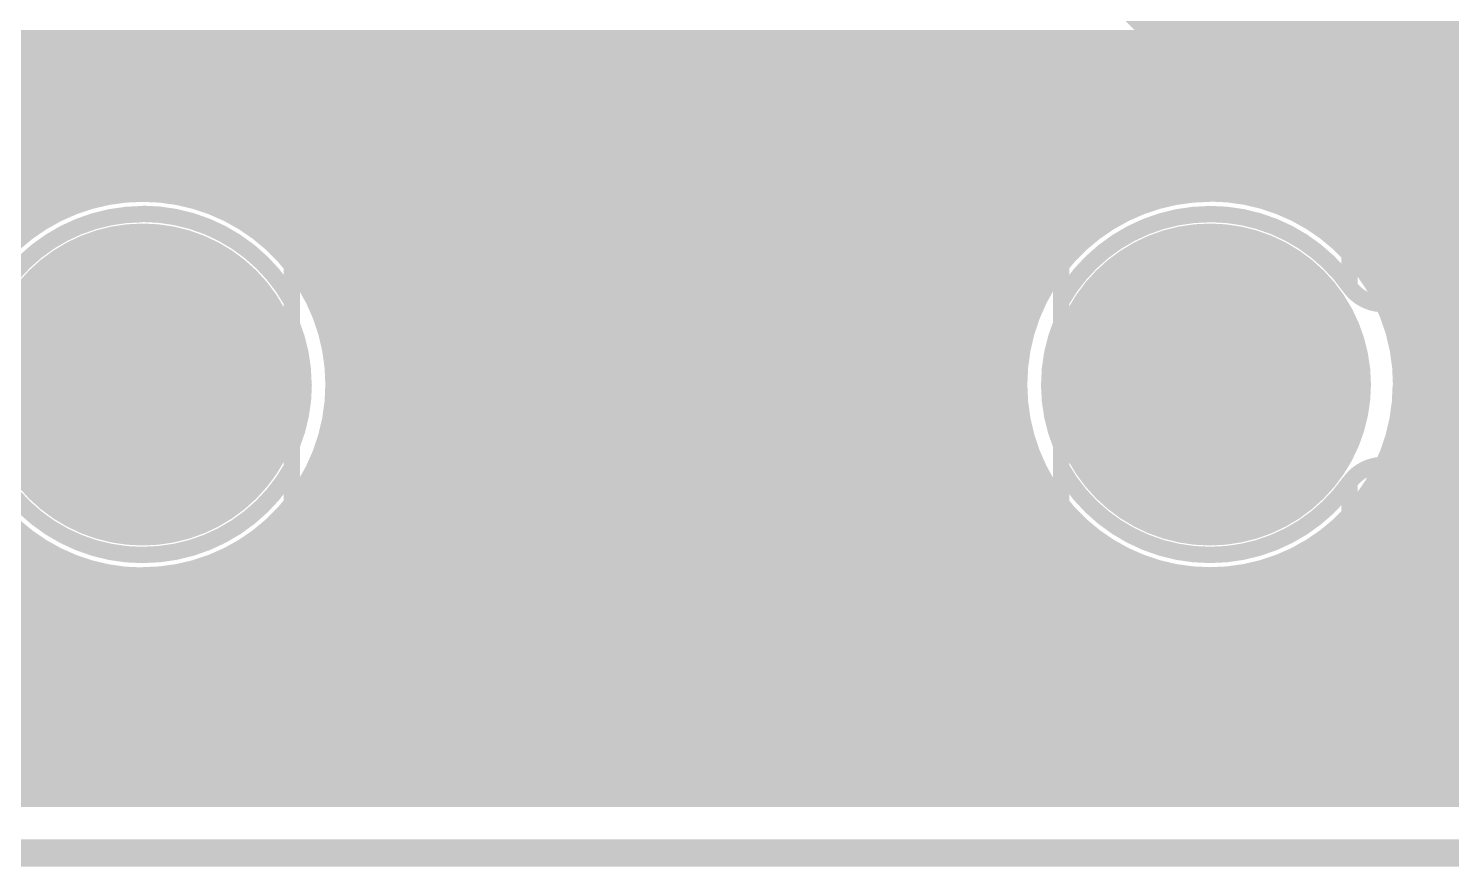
# Model space of a CAD drawing. Extents: x -5 to 208, y -5 to 206.
# Drawn here: x 51.02 to 64.27, y -5.13 to 2.68 of the extents above; entities that cross this region are included whole.
import ezdxf

# ---------------------------------------------------------------- set-up
doc = ezdxf.new("R2010")
doc.units = 0
doc.header["$MEASUREMENT"] = 0
doc.layers.get('0').update_dxf_attribs({"linetype": 'CONTINUOUS'})
for name, color, linetype in [('22-301-0_BOT', 7, 'CONTINUOUS'), ('22-301-0_DRD', 7, 'CONTINUOUS'), ('22-301-0_IN1', 1, 'CONTINUOUS'), ('22-301-0_IN2', 4, 'CONTINUOUS'), ('22-301-0_SMB', 3, 'CONTINUOUS'), ('22-301-0_SST', 10, 'CONTINUOUS'), ('22-301-0_TOP', 14, 'CONTINUOUS'), ('THRUHOLE_NPT', 12, 'CONTINUOUS'), ('THRUHOLE_TAP', 11, 'CONTINUOUS')]:
    doc.layers.add(name, color=color, linetype=linetype)

# ---------------------------------------------------------------- blocks, each defined once
blk = doc.blocks.new('ROUND_26')
at = {"const_width": 1.49987}
blk.add_lwpolyline([(-0.749934, 0, 1), (0.749934, 0, 1)], format="xyb", close=True, dxfattribs=at)
blk = doc.blocks.new('ROUND_11')
at = {"const_width": 0.65024}
blk.add_lwpolyline([(-0.32512, 0, 1), (0.32512, 0, 1)], format="xyb", close=True, dxfattribs=at)
blk = doc.blocks.new('ROUND_79')
at = {"const_width": 0.40005}
blk.add_lwpolyline([(-0.200024, 0, 1), (0.200024, 0, 1)], format="xyb", close=True, dxfattribs=at)

msp = doc.modelspace()

# ---------------------------------------------------------------- linework, layer by layer
at = {"layer": '22-301-0_BOT', "const_width": 0.254}
for points in [[(63.881, 2.54), (29.13888, 2.54)], [(50.927, 2.54), (50.927, 0.78486)], [(51.1556, 2.54), (51.1556, 0.94488)], [(51.3842, 2.54), (51.3842, 1.05664)], [(51.6128, 2.54), (51.6128, 1.13284)], [(51.8414, 2.54), (51.8414, 1.17856)], [(52.07, 2.54), (52.07, 1.1938)], [(52.2986, 2.54), (52.2986, 1.1811)], [(52.5272, 2.54), (52.5272, 1.13792)], [(52.7558, 2.54), (52.7558, 1.06426)], [(52.9844, 2.54), (52.9844, 0.95504)], [(53.213, 2.54), (53.213, 0.8001)], [(53.4416, 2.54), (53.4416, 0.58674)], [(53.6702, 2.54), (53.6702, 0.26924)], [(53.8988, 2.54), (53.8988, -0.44196)], [(54.1274, 2.54), (54.1274, -4.445)], [(54.356, 2.54), (54.356, -4.445)], [(54.5846, 2.54), (54.5846, -4.445)], [(54.8132, 2.54), (54.8132, -4.445)], [(55.0418, 2.54), (55.0418, -4.445)], [(55.2704, 2.54), (55.2704, -4.445)], [(55.499, 2.54), (55.499, -4.445)], [(55.7276, 2.54), (55.7276, -4.445)], [(55.9562, 2.54), (55.9562, -4.445)], [(56.1848, 2.54), (56.1848, -4.445)], [(56.4134, 2.54), (56.4134, -4.445)], [(56.642, 2.54), (56.642, -4.445)], [(56.8706, 2.54), (56.8706, -4.445)], [(57.0992, 2.54), (57.0992, -4.445)], [(57.3278, 2.54), (57.3278, -4.445)], [(57.5564, 2.54), (57.5564, -4.445)], [(57.785, 2.54), (57.785, -4.445)], [(58.0136, 2.54), (58.0136, -4.445)], [(58.2422, 2.54), (58.2422, -4.445)], [(58.4708, 2.54), (58.4708, -4.445)], [(58.6994, 2.54), (58.6994, -4.445)], [(58.928, 2.54), (58.928, -4.445)], [(59.1566, 2.54), (59.1566, -4.445)], [(59.3852, 2.54), (59.3852, -4.445)], [(59.6138, 2.54), (59.6138, -4.445)], [(59.8424, 2.54), (59.8424, -4.445)], [(60.071, 2.54), (60.071, -4.445)], [(60.2996, 2.54), (60.2996, -0.0254)], [(60.5282, 2.54), (60.5282, 0.41656)], [(60.7568, 2.54), (60.7568, 0.68326)], [(60.9854, 2.54), (60.9854, 0.87122)], [(61.214, 2.54), (61.214, 1.00584)], [(61.4426, 2.54), (61.4426, 1.09982)], [(61.6712, 2.54), (61.6712, 1.16078)], [(61.8998, 2.54), (61.8998, 1.18872)], [(62.1284, 2.54), (62.1284, 1.19126)], [(62.357, 2.54), (62.357, 1.16332)], [(62.5856, 2.54), (62.5856, 1.10744)], [(62.8142, 2.54), (62.8142, 1.016)], [(63.0428, 2.54), (63.0428, 0.88392)], [(63.2714, 2.54), (63.2714, 0.70358)], [(63.5, 2.54), (63.5, 0.44704)], [(63.7286, 2.54), (63.7286, 0.03302)], [(63.881, 2.54), (63.881, -2.921)], [(63.881, 2.413), (29.20492, 2.413)], [(63.881, 2.1844), (29.25318, 2.1844)], [(63.881, 1.9558), (29.2227, 1.9558)], [(86.868, 1.778), (86.868, -4.445), (5.207, -4.445)], [(63.881, 1.7272), (29.10078, 1.7272)], [(63.881, 1.4986), (28.73502, 1.4986)], [(63.881, 1.27), (5.207, 1.27)], [(51.3461, 1.0414), (35.01136, 1.0414)], [(61.29274, 1.0414), (52.81168, 1.0414)], [(63.881, 1.0414), (62.75832, 1.0414)], [(50.96002, 0.8128), (35.39744, 0.8128)], [(60.90666, 0.8128), (53.19776, 0.8128)], [(63.881, 0.8128), (63.1444, 0.8128)], [(60.66028, 0.5842), (53.44414, 0.5842)], [(63.881, 0.5842), (63.38824, 0.5842)], [(60.48756, 0.3556), (53.61686, 0.3556)], [(63.881, 0.3556), (63.5635, 0.3556)], [(60.36056, 0.127), (53.74132, 0.127)], [(63.881, 0.127), (63.68796, 0.127)], [(60.2742, -0.1016), (53.83022, -0.1016)], [(63.881, -0.1016), (63.77432, -0.1016)], [(60.22086, -0.3302), (53.88356, -0.3302)], [(63.881, -0.3302), (63.82766, -0.3302)], [(60.19546, -0.5588), (53.90642, -0.5588)], [(63.881, -0.5588), (63.85306, -0.5588)], [(60.20054, -0.7874), (53.90134, -0.7874)], [(63.881, -0.7874), (63.84798, -0.7874)], [(53.8988, -0.82804), (53.8988, -4.445)], [(60.2361, -1.016), (53.86832, -1.016)], [(63.881, -1.016), (63.81496, -1.016)], [(60.2996, -1.2446), (53.80482, -1.2446)], [(60.2996, -1.24206), (60.2996, -4.445)], [(63.7286, -1.30302), (63.7286, -4.445)], [(63.881, -1.2446), (63.74892, -1.2446)], [(53.6702, -1.53924), (53.6702, -4.445)], [(60.39866, -1.4732), (53.70576, -1.4732)], [(63.881, -1.4732), (63.64986, -1.4732)], [(60.53836, -1.7018), (53.56606, -1.7018)], [(60.5282, -1.68656), (60.5282, -4.445)], [(63.5, -1.71704), (63.5, -4.445)], [(63.881, -1.7018), (63.51016, -1.7018)], [(60.7314, -1.9304), (53.37048, -1.9304)], [(53.4416, -1.85674), (53.4416, -4.445)], [(60.7568, -1.95326), (60.7568, -4.445)], [(63.2714, -1.97358), (63.2714, -4.445)], [(63.881, -1.9304), (63.31712, -1.9304)], [(50.927, -2.05486), (50.927, -4.445)], [(53.213, -2.0701), (53.213, -4.445)], [(51.0667, -2.159), (35.29076, -2.159)], [(51.1556, -2.21488), (51.1556, -4.445)], [(52.9844, -2.22504), (52.9844, -4.445)], [(61.01334, -2.159), (53.09108, -2.159)], [(60.9854, -2.14122), (60.9854, -4.445)], [(63.881, -2.159), (63.03772, -2.159)], [(63.0428, -2.15392), (63.0428, -4.445)], [(51.3842, -2.32664), (51.3842, -4.445)], [(52.7558, -2.33426), (52.7558, -4.445)], [(61.214, -2.27584), (61.214, -4.445)], [(61.4426, -2.36982), (61.4426, -4.445)], [(62.5856, -2.37744), (62.5856, -4.445)], [(62.8142, -2.286), (62.8142, -4.445)], [(51.55438, -2.3876), (34.80562, -2.3876)], [(51.6128, -2.40284), (51.6128, -4.445)], [(51.8414, -2.44856), (51.8414, -4.445)], [(52.07, -2.4638), (52.07, -4.445)], [(52.2986, -2.4511), (52.2986, -4.445)], [(52.5272, -2.40792), (52.5272, -4.445)], [(61.49848, -2.3876), (52.6034, -2.3876)], [(61.6712, -2.43078), (61.6712, -4.445)], [(61.8998, -2.45872), (61.8998, -4.445)], [(62.1284, -2.46126), (62.1284, -4.445)], [(62.357, -2.43332), (62.357, -4.445)], [(63.881, -2.3876), (62.55004, -2.3876)], [(63.881, -2.6162), (15.36192, -2.6162)], [(63.881, -2.8448), (15.4051, -2.8448)], [(73.406, -2.921), (63.881, -2.921)], [(63.9572, -2.921), (63.9572, -4.445)], [(64.1858, -2.921), (64.1858, -4.445)], [(86.868, -3.0734), (15.40002, -3.0734)], [(86.868, -3.302), (15.34668, -3.302)], [(86.868, -3.5306), (15.24, -3.5306)], [(86.868, -3.7592), (15.05204, -3.7592)], [(86.868, -3.9878), (14.68628, -3.9878)], [(86.868, -4.2164), (5.207, -4.2164)]]:
    msp.add_lwpolyline(points, dxfattribs=at)
for points in [[(52.08016, 1.1938, 0.4142136), (50.25136, -0.635)], [(53.90896, -0.635, 0.4142136), (52.08016, 1.1938)], [(62.02426, 1.1938, 0.4142136), (60.19546, -0.635)], [(63.8556, -0.635, 0.4142136), (62.02426, 1.19634)], [(50.24882, -0.635, 0.4142136), (52.08016, -2.46634)], [(52.08016, -2.4638, 0.4142136), (53.90896, -0.635)], [(60.19546, -0.635, 0.4142136), (62.02426, -2.4638)], [(62.02426, -2.4638, 0.4142136), (63.85306, -0.635)]]:
    msp.add_lwpolyline(points, format="xyb", dxfattribs=at)
at = {"layer": '22-301-0_DRD', "const_width": 0.254}
for points in [[(55.88, 1.905), (55.88, 0.635)], [(58.42, 1.905), (58.42, 0.635)], [(56.515, 1.27), (55.245, 1.27)], [(59.055, 1.27), (57.785, 1.27)], [(51.44516, 0), (51.44516, -0.635)], [(52.08016, 0), (51.44516, 0)], [(52.08016, -1.27), (52.08016, 0)], [(61.38926, 0), (61.38926, -0.635)], [(62.02426, 0), (61.38926, 0)], [(62.02426, -1.27), (62.02426, 0)], [(51.44516, -0.635), (52.71516, -0.635)], [(52.71516, -0.635), (52.71516, -1.27)], [(55.88, -0.635), (55.88, -1.905)], [(58.42, -0.635), (58.42, -1.905)], [(61.38926, -0.635), (62.65926, -0.635)], [(62.65926, -0.635), (62.65926, -1.27)], [(52.71516, -1.27), (52.08016, -1.27)], [(56.515, -1.27), (55.245, -1.27)], [(59.055, -1.27), (57.785, -1.27)], [(62.65926, -1.27), (62.02426, -1.27)], [(53.34, -3.175), (53.34, -4.445)], [(55.88, -3.175), (55.88, -4.445)], [(58.42, -3.175), (58.42, -4.445)], [(60.96, -3.175), (60.96, -4.445)], [(63.5, -3.175), (63.5, -4.445)], [(51.435, -3.81), (50.165, -3.81)], [(53.975, -3.81), (52.705, -3.81)], [(56.515, -3.81), (55.245, -3.81)], [(59.055, -3.81), (57.785, -3.81)], [(61.595, -3.81), (60.325, -3.81)], [(64.135, -3.81), (62.865, -3.81)], [(-2.99974, -4.99872), (94.99854, -4.99872)]]:
    msp.add_lwpolyline(points, dxfattribs=at)
at = {"layer": '22-301-0_IN1', "const_width": 0.254}
for points in [[(63.881, 2.413), (63.881, -4.445), (10.033, -4.445)], [(63.881, 2.413), (29.20492, 2.413)], [(50.9524, 2.413), (50.9524, 0.80518)], [(51.181, 2.413), (51.181, 0.95758)], [(51.4096, 2.413), (51.4096, 1.0668)], [(51.6382, 2.413), (51.6382, 1.14046)], [(51.8668, 2.413), (51.8668, 1.1811)], [(52.0954, 2.413), (52.0954, 1.1938)], [(52.324, 2.413), (52.324, 1.17856)], [(52.5526, 2.413), (52.5526, 1.13284)], [(52.7812, 2.413), (52.7812, 1.0541)], [(53.0098, 2.413), (53.0098, 0.9398)], [(53.2384, 2.413), (53.2384, 0.77978)], [(53.467, 2.413), (53.467, 0.55626)], [(53.6956, 2.413), (53.6956, 0.22098)], [(53.9242, 2.413), (53.9242, -4.445)], [(54.1528, 2.413), (54.1528, -4.445)], [(54.3814, 2.413), (54.3814, -4.445)], [(54.61, 2.413), (54.61, -4.445)], [(54.8386, 2.413), (54.8386, -4.445)], [(55.0672, 2.413), (55.0672, -4.445)], [(55.2958, 2.413), (55.2958, -4.445)], [(55.5244, 2.413), (55.5244, -4.445)], [(55.753, 2.413), (55.753, -4.445)], [(55.9816, 2.413), (55.9816, -4.445)], [(56.2102, 2.413), (56.2102, -4.445)], [(56.4388, 2.413), (56.4388, -4.445)], [(56.6674, 2.413), (56.6674, -4.445)], [(56.896, 2.413), (56.896, -4.445)], [(57.1246, 2.413), (57.1246, -4.445)], [(57.3532, 2.413), (57.3532, -4.445)], [(57.5818, 2.413), (57.5818, -4.445)], [(57.8104, 2.413), (57.8104, -4.445)], [(58.039, 2.413), (58.039, -4.445)], [(58.2676, 2.413), (58.2676, -4.445)], [(58.4962, 2.413), (58.4962, -4.445)], [(58.7248, 2.413), (58.7248, -4.445)], [(58.9534, 2.413), (58.9534, -4.445)], [(59.182, 2.413), (59.182, -4.445)], [(59.4106, 2.413), (59.4106, -4.445)], [(59.6392, 2.413), (59.6392, -4.445)], [(59.8678, 2.413), (59.8678, -4.445)], [(60.0964, 2.413), (60.0964, -4.445)], [(60.325, 2.413), (60.325, 0.04064)], [(60.5536, 2.413), (60.5536, 0.45212)], [(60.7822, 2.413), (60.7822, 0.70612)], [(61.0108, 2.413), (61.0108, 0.88646)], [(61.2394, 2.413), (61.2394, 1.016)], [(61.468, 2.413), (61.468, 1.10744)], [(61.6966, 2.413), (61.6966, 1.16332)], [(61.9252, 2.413), (61.9252, 1.19126)], [(62.1538, 2.413), (62.1538, 1.18872)], [(62.3824, 2.413), (62.3824, 1.15824)], [(62.611, 2.413), (62.611, 1.09728)], [(62.8396, 2.413), (62.8396, 1.0033)], [(63.0682, 2.413), (63.0682, 0.86868)], [(63.2968, 2.413), (63.2968, 0.68072)], [(63.5254, 2.413), (63.5254, 0.41148)], [(63.754, 2.413), (63.754, -0.03556)], [(63.881, 2.1844), (29.25318, 2.1844)], [(63.881, 1.9558), (29.2227, 1.9558)], [(63.881, 1.7272), (29.10078, 1.7272)], [(63.881, 1.4986), (28.73502, 1.4986)], [(63.881, 1.27), (10.033, 1.27)], [(51.3461, 1.0414), (35.01136, 1.0414)], [(61.29274, 1.0414), (52.81168, 1.0414)], [(63.881, 1.0414), (62.75832, 1.0414)], [(50.96002, 0.8128), (35.39744, 0.8128)], [(60.90666, 0.8128), (53.19776, 0.8128)], [(63.881, 0.8128), (63.1444, 0.8128)], [(60.66028, 0.5842), (53.44414, 0.5842)], [(63.881, 0.5842), (63.38824, 0.5842)], [(60.48756, 0.3556), (53.61686, 0.3556)], [(63.881, 0.3556), (63.5635, 0.3556)], [(60.36056, 0.127), (53.74132, 0.127)], [(63.881, 0.127), (63.68796, 0.127)], [(60.2742, -0.1016), (53.83022, -0.1016)], [(63.881, -0.1016), (63.77432, -0.1016)], [(60.22086, -0.3302), (53.88356, -0.3302)], [(63.881, -0.3302), (63.82766, -0.3302)], [(60.19546, -0.5588), (53.90642, -0.5588)], [(63.881, -0.5588), (63.85306, -0.5588)], [(60.20054, -0.7874), (53.90134, -0.7874)], [(63.881, -0.7874), (63.84798, -0.7874)], [(60.2361, -1.016), (53.86832, -1.016)], [(63.881, -1.016), (63.81496, -1.016)], [(60.2996, -1.2446), (53.80482, -1.2446)], [(60.325, -1.31064), (60.325, -4.445)], [(63.881, -1.2446), (63.74892, -1.2446)], [(63.754, -1.23444), (63.754, -4.445)], [(53.6956, -1.49098), (53.6956, -4.445)], [(60.39866, -1.4732), (53.70576, -1.4732)], [(63.881, -1.4732), (63.64986, -1.4732)], [(60.53836, -1.7018), (53.56606, -1.7018)], [(63.881, -1.7018), (63.51016, -1.7018)], [(63.5254, -1.68148), (63.5254, -4.445)], [(53.467, -1.82626), (53.467, -4.445)], [(60.5536, -1.72212), (60.5536, -4.445)], [(60.7314, -1.9304), (53.37048, -1.9304)], [(60.7822, -1.97612), (60.7822, -4.445)], [(63.2968, -1.95072), (63.2968, -4.445)], [(63.881, -1.9304), (63.31712, -1.9304)], [(50.9524, -2.07518), (50.9524, -4.445)], [(53.2384, -2.04978), (53.2384, -4.445)], [(51.0667, -2.159), (35.29076, -2.159)], [(51.181, -2.22758), (51.181, -4.445)], [(53.0098, -2.2098), (53.0098, -4.445)], [(61.01334, -2.159), (53.09108, -2.159)], [(61.0108, -2.15646), (61.0108, -4.445)], [(63.881, -2.159), (63.03772, -2.159)], [(63.0682, -2.13868), (63.0682, -4.445)], [(51.4096, -2.3368), (51.4096, -4.445)], [(52.7812, -2.3241), (52.7812, -4.445)], [(61.2394, -2.286), (61.2394, -4.445)], [(61.468, -2.37744), (61.468, -4.445)], [(62.611, -2.36728), (62.611, -4.445)], [(62.8396, -2.2733), (62.8396, -4.445)], [(51.55438, -2.3876), (34.80562, -2.3876)], [(51.6382, -2.41046), (51.6382, -4.445)], [(51.8668, -2.4511), (51.8668, -4.445)], [(52.0954, -2.4638), (52.0954, -4.445)], [(52.324, -2.44856), (52.324, -4.445)], [(52.5526, -2.40284), (52.5526, -4.445)], [(61.49848, -2.3876), (52.6034, -2.3876)], [(61.6966, -2.43332), (61.6966, -4.445)], [(61.9252, -2.46126), (61.9252, -4.445)], [(62.1538, -2.45872), (62.1538, -4.445)], [(62.3824, -2.42824), (62.3824, -4.445)], [(63.881, -2.3876), (62.55004, -2.3876)], [(63.881, -2.6162), (15.36192, -2.6162)], [(63.881, -2.8448), (15.4051, -2.8448)], [(63.881, -3.0734), (15.40002, -3.0734)], [(63.881, -3.302), (15.34668, -3.302)], [(63.881, -3.5306), (15.24, -3.5306)], [(63.881, -3.7592), (15.05204, -3.7592)], [(63.881, -3.9878), (14.68628, -3.9878)], [(63.881, -4.2164), (10.033, -4.2164)]]:
    msp.add_lwpolyline(points, dxfattribs=at)
for points in [[(52.08016, 1.1938, 0.4142136), (50.25136, -0.635)], [(53.90896, -0.635, 0.4142136), (52.08016, 1.1938)], [(62.02426, 1.1938, 0.4142136), (60.19546, -0.635)], [(63.8556, -0.635, 0.4142136), (62.02426, 1.19634)], [(50.24882, -0.635, 0.4142136), (52.08016, -2.46634)], [(52.08016, -2.4638, 0.4142136), (53.90896, -0.635)], [(60.19546, -0.635, 0.4142136), (62.02426, -2.4638)], [(62.02426, -2.4638, 0.4142136), (63.85306, -0.635)]]:
    msp.add_lwpolyline(points, format="xyb", dxfattribs=at)
at = {"layer": '22-301-0_IN2', "const_width": 0.254}
for points in [[(63.881, 1.651), (29.02712, 1.651)], [(51.0794, 1.651), (51.0794, 0.89662)], [(51.308, 1.651), (51.308, 1.02362)], [(51.5366, 1.651), (51.5366, 1.11252)], [(51.7652, 1.651), (51.7652, 1.16586)], [(51.9938, 1.651), (51.9938, 1.19126)], [(52.2224, 1.651), (52.2224, 1.18872)], [(52.451, 1.651), (52.451, 1.1557)], [(52.6796, 1.651), (52.6796, 1.0922)], [(52.9082, 1.651), (52.9082, 0.99568)], [(53.1368, 1.651), (53.1368, 0.85852)], [(53.3654, 1.651), (53.3654, 0.66548)], [(53.594, 1.651), (53.594, 0.39116)], [(53.8226, 1.651), (53.8226, -0.07874)], [(54.0512, 1.651), (54.0512, -4.445)], [(54.2798, 1.651), (54.2798, -4.445)], [(54.5084, 1.651), (54.5084, -4.445)], [(54.737, 1.651), (54.737, -4.445)], [(54.9656, 1.651), (54.9656, -4.445)], [(55.1942, 1.651), (55.1942, -4.445)], [(55.4228, 1.651), (55.4228, -4.445)], [(55.6514, 1.651), (55.6514, -4.445)], [(55.88, 1.651), (55.88, -4.445)], [(56.1086, 1.651), (56.1086, -4.445)], [(56.3372, 1.651), (56.3372, -4.445)], [(56.5658, 1.651), (56.5658, -4.445)], [(56.7944, 1.651), (56.7944, -4.445)], [(57.023, 1.651), (57.023, -4.445)], [(57.2516, 1.651), (57.2516, -4.445)], [(57.4802, 1.651), (57.4802, -4.445)], [(57.7088, 1.651), (57.7088, -4.445)], [(57.9374, 1.651), (57.9374, -4.445)], [(58.166, 1.651), (58.166, -4.445)], [(58.3946, 1.651), (58.3946, -4.445)], [(58.6232, 1.651), (58.6232, -4.445)], [(58.8518, 1.651), (58.8518, -4.445)], [(59.0804, 1.651), (59.0804, -4.445)], [(59.309, 1.651), (59.309, -4.445)], [(59.5376, 1.651), (59.5376, -4.445)], [(59.7662, 1.651), (59.7662, -4.445)], [(59.9948, 1.651), (59.9948, -4.445)], [(60.2234, 1.651), (60.2234, -0.31496)], [(60.452, 1.651), (60.452, 0.29972)], [(60.6806, 1.651), (60.6806, 0.60452)], [(60.9092, 1.651), (60.9092, 0.81534)], [(61.1378, 1.651), (61.1378, 0.9652)], [(61.3664, 1.651), (61.3664, 1.07188)], [(61.595, 1.651), (61.595, 1.143)], [(61.8236, 1.651), (61.8236, 1.18364)], [(62.0522, 1.651), (62.0522, 1.1938)], [(62.2808, 1.651), (62.2808, 1.17602)], [(62.5094, 1.651), (62.5094, 1.12776)], [(62.738, 1.651), (62.738, 1.04902)], [(62.9666, 1.651), (62.9666, 0.93218)], [(63.1952, 1.651), (63.1952, 0.77216)], [(63.4238, 1.651), (63.4238, 0.54356)], [(63.6524, 1.651), (63.6524, 0.20066)], [(63.881, 1.651), (63.881, -4.445)], [(63.881, 1.4986), (28.73502, 1.4986)], [(63.881, 1.27), (10.16, 1.27)], [(51.3461, 1.0414), (35.01136, 1.0414)], [(61.29274, 1.0414), (52.81168, 1.0414)], [(63.881, 1.0414), (62.75832, 1.0414)], [(50.96002, 0.8128), (35.39744, 0.8128)], [(60.90666, 0.8128), (53.19776, 0.8128)], [(63.881, 0.8128), (63.1444, 0.8128)], [(60.66028, 0.5842), (53.44414, 0.5842)], [(63.881, 0.5842), (63.38824, 0.5842)], [(60.48756, 0.3556), (53.61686, 0.3556)], [(63.881, 0.3556), (63.5635, 0.3556)], [(60.36056, 0.127), (53.74132, 0.127)], [(63.881, 0.127), (63.68796, 0.127)], [(60.2742, -0.1016), (53.83022, -0.1016)], [(63.881, -0.1016), (63.77432, -0.1016)], [(60.22086, -0.3302), (53.88356, -0.3302)], [(63.881, -0.3302), (63.82766, -0.3302)], [(60.19546, -0.5588), (53.90642, -0.5588)], [(63.881, -0.5588), (63.85306, -0.5588)], [(60.20054, -0.7874), (53.90134, -0.7874)], [(63.881, -0.7874), (63.84798, -0.7874)], [(60.2361, -1.016), (53.86832, -1.016)], [(60.2234, -0.9525), (60.2234, -4.445)], [(63.881, -1.016), (63.81496, -1.016)], [(60.2996, -1.2446), (53.80482, -1.2446)], [(53.8226, -1.19126), (53.8226, -4.445)], [(63.881, -1.2446), (63.74892, -1.2446)], [(60.39866, -1.4732), (53.70576, -1.4732)], [(60.452, -1.56972), (60.452, -4.445)], [(63.881, -1.4732), (63.64986, -1.4732)], [(63.6524, -1.47066), (63.6524, -4.445)], [(60.53836, -1.7018), (53.56606, -1.7018)], [(53.594, -1.66116), (53.594, -4.445)], [(63.881, -1.7018), (63.51016, -1.7018)], [(63.4238, -1.81356), (63.4238, -4.445)], [(53.3654, -1.93548), (53.3654, -4.445)], [(60.7314, -1.9304), (53.37048, -1.9304)], [(60.6806, -1.87452), (60.6806, -4.445)], [(63.881, -1.9304), (63.31712, -1.9304)], [(60.9092, -2.08534), (60.9092, -4.445)], [(63.1952, -2.04216), (63.1952, -4.445)], [(51.0667, -2.159), (35.29076, -2.159)], [(51.0794, -2.16662), (51.0794, -4.445)], [(61.01334, -2.159), (53.09108, -2.159)], [(53.1368, -2.12852), (53.1368, -4.445)], [(61.1378, -2.2352), (61.1378, -4.445)], [(62.9666, -2.20218), (62.9666, -4.445)], [(63.881, -2.159), (63.03772, -2.159)], [(51.308, -2.29362), (51.308, -4.445)], [(52.6796, -2.3622), (52.6796, -4.445)], [(52.9082, -2.26568), (52.9082, -4.445)], [(61.3664, -2.34188), (61.3664, -4.445)], [(62.738, -2.31902), (62.738, -4.445)], [(51.55438, -2.3876), (34.80562, -2.3876)], [(51.5366, -2.38252), (51.5366, -4.445)], [(51.7652, -2.43586), (51.7652, -4.445)], [(51.9938, -2.46126), (51.9938, -4.445)], [(52.2224, -2.45872), (52.2224, -4.445)], [(52.451, -2.4257), (52.451, -4.445)], [(61.49848, -2.3876), (52.6034, -2.3876)], [(61.595, -2.413), (61.595, -4.445)], [(61.8236, -2.45364), (61.8236, -4.445)], [(62.0522, -2.4638), (62.0522, -4.445)], [(62.2808, -2.44602), (62.2808, -4.445)], [(62.5094, -2.39776), (62.5094, -4.445)], [(63.881, -2.3876), (62.55004, -2.3876)], [(63.881, -2.6162), (15.36192, -2.6162)], [(63.881, -2.8448), (15.4051, -2.8448)], [(63.881, -3.0734), (15.40002, -3.0734)], [(63.881, -3.302), (15.34668, -3.302)], [(63.881, -3.5306), (15.24, -3.5306)], [(63.881, -3.7592), (15.05204, -3.7592)], [(63.881, -3.9878), (14.68628, -3.9878)], [(63.881, -4.2164), (10.16, -4.2164)], [(63.881, -4.445), (10.16, -4.445)]]:
    msp.add_lwpolyline(points, dxfattribs=at)
for points in [[(52.08016, 1.1938, 0.4142136), (50.25136, -0.635)], [(53.90896, -0.635, 0.4142136), (52.08016, 1.1938)], [(62.02426, 1.1938, 0.4142136), (60.19546, -0.635)], [(63.8556, -0.635, 0.4142136), (62.02426, 1.19634)], [(50.24882, -0.635, 0.4142136), (52.08016, -2.46634)], [(52.08016, -2.4638, 0.4142136), (53.90896, -0.635)], [(60.19546, -0.635, 0.4142136), (62.02426, -2.4638)], [(62.02426, -2.4638, 0.4142136), (63.85306, -0.635)]]:
    msp.add_lwpolyline(points, format="xyb", dxfattribs=at)
at = {"layer": '22-301-0_SMB', "const_width": 2.54}
msp.add_lwpolyline([(67.691, 27.94), (67.691, 16.129), (61.595, 16.129), (61.595, 4.191), (66.802, -1.016)], dxfattribs=at)
at = {"layer": '22-301-0_SST', "const_width": 0.1524}
for points in [[(64.02578, 4.05384), (64.02578, 0.50038)], [(63.32474, 0.27686), (63.32474, 0.73406)], [(53.46954, 0.13716), (53.46954, 0.64516)], [(60.63742, 0.64516), (60.63742, 0.13716)], [(71.32574, -2.94386), (74.72426, -2.94386), (74.72426, -4.3434), (71.32574, -4.3434), (71.32574, -2.94386), (64.02578, -2.94386), (64.02578, -1.76784), (64.02578, 0.50038)], [(53.46954, 0.13716), (53.46954, -1.40716)], [(60.63742, 0.13716), (60.63742, -1.40716)], [(53.46954, -1.91516), (53.46954, -1.40716)], [(60.63742, -1.91516), (60.63742, -1.40716)], [(63.32474, -1.54686), (63.32474, -2.00406)]]:
    msp.add_lwpolyline(points, dxfattribs=at)
for points in [[(52.08016, 1.25222, 0.1922459), (50.7804, 0.7333)], [(53.46954, 0.64516, 0.2095615), (52.08016, 1.25423)], [(62.02426, 1.25222, 0.2093237), (60.63752, 0.64506)], [(63.32474, 0.73406, 0.1922457), (62.02426, 1.25327)], [(52.08016, 0.9525, 0.2445274), (50.78034, 0.27639)], [(53.46954, 0.13716, 0.2723337), (52.08016, 0.95504)], [(62.02426, 0.9525, 0.2721252), (60.63742, 0.13716)], [(63.32474, 0.27686, 0.2445271), (62.02426, 0.95331)], [(63.6397, 0.1143, 0.4142136), (64.02578, 0.50038)], [(63.32474, 0.27686, 0.2430229), (63.6397, 0.11417)], [(53.57876, -0.635, 0.0970804), (53.46787, -0.06926)], [(60.63742, -0.06858, 0.0972418), (60.52621, -0.635)], [(53.46954, -1.20142, 0.0970803), (53.58056, -0.635)], [(60.52566, -0.635, 0.0972414), (60.63691, -1.20163)], [(63.6397, -1.3843, 0.2430233), (63.32485, -1.54694)], [(64.02578, -1.77038, 0.4142136), (63.6397, -1.3843)], [(52.08016, -2.2225, 0.2723337), (53.46954, -1.40716)], [(60.63742, -1.40716, 0.2721249), (62.02426, -2.2225)], [(50.77968, -1.54686, 0.2445271), (52.08016, -2.22331)], [(62.02426, -2.2225, 0.2445272), (63.32407, -1.54639)], [(52.08016, -2.52222, 0.2095615), (53.46806, -1.9138)], [(60.63742, -1.91516, 0.2093235), (62.02426, -2.52236)], [(50.77968, -2.00406, 0.1922457), (52.08016, -2.52327)], [(62.02426, -2.52222, 0.1922457), (63.32401, -2.0033)]]:
    msp.add_lwpolyline(points, format="xyb", dxfattribs=at)
at = {"layer": '22-301-0_TOP', "const_width": 0.254}
for points in [[(96.52, 10.541), (96.52, -2.921), (94.996, -4.445), (10.16, -4.445)], [(81.661, 2.54), (29.13888, 2.54)], [(51.0286, 2.54), (51.0286, 0.8636)], [(51.2572, 2.54), (51.2572, 0.99822)], [(51.4858, 2.54), (51.4858, 1.09474)], [(51.7144, 2.54), (51.7144, 1.15824)], [(51.943, 2.54), (51.943, 1.18872)], [(52.1716, 2.54), (52.1716, 1.19126)], [(52.4002, 2.54), (52.4002, 1.16586)], [(52.6288, 2.54), (52.6288, 1.10998)], [(52.8574, 2.54), (52.8574, 1.02108)], [(53.086, 2.54), (53.086, 0.89154)], [(53.3146, 2.54), (53.3146, 0.71374)], [(53.5432, 2.54), (53.5432, 0.46228)], [(53.7718, 2.54), (53.7718, 0.05842)], [(54.0004, 2.54), (54.0004, -4.445)], [(54.229, 2.54), (54.229, -4.445)], [(54.4576, 2.54), (54.4576, -4.445)], [(54.6862, 2.54), (54.6862, -4.445)], [(54.9148, 2.54), (54.9148, -4.445)], [(55.1434, 2.54), (55.1434, -4.445)], [(55.372, 2.54), (55.372, -4.445)], [(55.6006, 2.54), (55.6006, -4.445)], [(55.8292, 2.54), (55.8292, -4.445)], [(56.0578, 2.54), (56.0578, -4.445)], [(56.2864, 2.54), (56.2864, -4.445)], [(56.515, 2.54), (56.515, -4.445)], [(56.7436, 2.54), (56.7436, -4.445)], [(56.9722, 2.54), (56.9722, -4.445)], [(57.2008, 2.54), (57.2008, -4.445)], [(57.4294, 2.54), (57.4294, -4.445)], [(57.658, 2.54), (57.658, -4.445)], [(57.8866, 2.54), (57.8866, -4.445)], [(58.1152, 2.54), (58.1152, -4.445)], [(58.3438, 2.54), (58.3438, -4.445)], [(58.5724, 2.54), (58.5724, -4.445)], [(58.801, 2.54), (58.801, -4.445)], [(59.0296, 2.54), (59.0296, -4.445)], [(59.2582, 2.54), (59.2582, -4.445)], [(59.4868, 2.54), (59.4868, -4.445)], [(59.7154, 2.54), (59.7154, -4.445)], [(59.944, 2.54), (59.944, -4.445)], [(60.1726, 2.54), (60.1726, -4.445)], [(60.4012, 2.54), (60.4012, 0.20828)], [(60.6298, 2.54), (60.6298, 0.54864)], [(60.8584, 2.54), (60.8584, 0.7747)], [(61.087, 2.54), (61.087, 0.93472)], [(61.3156, 2.54), (61.3156, 1.05156)], [(61.5442, 2.54), (61.5442, 1.1303)], [(61.7728, 2.54), (61.7728, 1.17602)], [(62.0014, 2.54), (62.0014, 1.1938)], [(62.23, 2.54), (62.23, 1.18364)], [(62.4586, 2.54), (62.4586, 1.143)], [(62.6872, 2.54), (62.6872, 1.06934)], [(62.9158, 2.54), (62.9158, 0.96266)], [(63.1444, 2.54), (63.1444, 0.8128)], [(63.373, 2.54), (63.373, 0.60198)], [(63.6016, 2.54), (63.6016, 0.2921)], [(63.8302, 2.54), (63.8302, -0.33528)], [(64.0588, 2.54), (64.0588, -4.445)], [(64.2874, 2.54), (64.2874, -4.445)], [(89.02446, 2.413), (29.20492, 2.413)], [(65.68694, 2.1844), (29.25318, 2.1844)], [(65.33896, 1.9558), (29.2227, 1.9558)], [(65.17386, 1.7272), (29.10078, 1.7272)], [(65.0875, 1.4986), (28.73502, 1.4986)], [(65.05956, 1.27), (9.652, 1.27)], [(51.3461, 1.0414), (35.01136, 1.0414)], [(61.29274, 1.0414), (52.81168, 1.0414)], [(65.0875, 1.0414), (62.75832, 1.0414)], [(50.96002, 0.8128), (35.39744, 0.8128)], [(60.90666, 0.8128), (53.19776, 0.8128)], [(65.17386, 0.8128), (63.1444, 0.8128)], [(60.66028, 0.5842), (53.44414, 0.5842)], [(65.33896, 0.5842), (63.38824, 0.5842)], [(60.48756, 0.3556), (53.61686, 0.3556)], [(65.68694, 0.3556), (63.5635, 0.3556)], [(60.36056, 0.127), (53.74132, 0.127)], [(65.7225, 0.127), (63.68796, 0.127)], [(60.2742, -0.1016), (53.83022, -0.1016)], [(65.49644, -0.1016), (63.77432, -0.1016)], [(60.22086, -0.3302), (53.88356, -0.3302)], [(65.34404, -0.3302), (63.82766, -0.3302)], [(60.19546, -0.5588), (53.90642, -0.5588)], [(65.2399, -0.5588), (63.85306, -0.5588)], [(60.20054, -0.7874), (53.90134, -0.7874)], [(65.1764, -0.7874), (63.84798, -0.7874)], [(60.2361, -1.016), (53.86832, -1.016)], [(65.14846, -1.016), (63.81496, -1.016)], [(63.8302, -0.93218), (63.8302, -4.445)], [(60.2996, -1.2446), (53.80482, -1.2446)], [(65.15354, -1.2446), (63.74892, -1.2446)], [(53.7718, -1.32842), (53.7718, -4.445)], [(60.39866, -1.4732), (53.70576, -1.4732)], [(60.4012, -1.47828), (60.4012, -4.445)], [(63.6016, -1.5621), (63.6016, -4.445)], [(65.19164, -1.4732), (63.64986, -1.4732)], [(60.53836, -1.7018), (53.56606, -1.7018)], [(65.26784, -1.7018), (63.51016, -1.7018)], [(53.5432, -1.73228), (53.5432, -4.445)], [(60.6298, -1.81864), (60.6298, -4.445)], [(60.7314, -1.9304), (53.37048, -1.9304)], [(65.38468, -1.9304), (63.31712, -1.9304)], [(63.373, -1.87198), (63.373, -4.445)], [(53.3146, -1.98374), (53.3146, -4.445)], [(60.8584, -2.0447), (60.8584, -4.445)], [(63.1444, -2.0828), (63.1444, -4.445)], [(51.0667, -2.159), (35.29076, -2.159)], [(51.0286, -2.1336), (51.0286, -4.445)], [(53.086, -2.16154), (53.086, -4.445)], [(61.01334, -2.159), (53.09108, -2.159)], [(61.087, -2.20472), (61.087, -4.445)], [(62.9158, -2.23266), (62.9158, -4.445)], [(65.5574, -2.159), (63.03772, -2.159)], [(51.2572, -2.26822), (51.2572, -4.445)], [(51.4858, -2.36474), (51.4858, -4.445)], [(52.6288, -2.37998), (52.6288, -4.445)], [(52.8574, -2.29108), (52.8574, -4.445)], [(61.3156, -2.32156), (61.3156, -4.445)], [(62.6872, -2.33934), (62.6872, -4.445)], [(51.55438, -2.3876), (34.80562, -2.3876)], [(51.7144, -2.42824), (51.7144, -4.445)], [(51.943, -2.45872), (51.943, -4.445)], [(52.1716, -2.46126), (52.1716, -4.445)], [(52.4002, -2.43586), (52.4002, -4.445)], [(61.49848, -2.3876), (52.6034, -2.3876)], [(61.5442, -2.4003), (61.5442, -4.445)], [(61.7728, -2.44602), (61.7728, -4.445)], [(62.0014, -2.4638), (62.0014, -4.445)], [(62.23, -2.45364), (62.23, -4.445)], [(62.4586, -2.413), (62.4586, -4.445)], [(65.81648, -2.3876), (62.55004, -2.3876)], [(66.29908, -2.6162), (15.36192, -2.6162)], [(89.43594, -2.8448), (15.4051, -2.8448)], [(89.71534, -3.0734), (15.40002, -3.0734)], [(90.06078, -3.302), (15.34668, -3.302)], [(90.51544, -3.5306), (15.24, -3.5306)], [(91.26982, -3.7592), (15.05204, -3.7592)], [(95.4532, -3.9878), (14.68628, -3.9878)], [(95.2246, -4.2164), (9.652, -4.2164)]]:
    msp.add_lwpolyline(points, dxfattribs=at)
for points in [[(52.08016, 1.1938, 0.4142136), (50.25136, -0.635)], [(53.90896, -0.635, 0.4142136), (52.08016, 1.1938)], [(62.02426, 1.1938, 0.4142136), (60.19546, -0.635)], [(63.8556, -0.635, 0.4142136), (62.02426, 1.19634)], [(50.24882, -0.635, 0.4142136), (52.08016, -2.46634)], [(52.08016, -2.4638, 0.4142136), (53.90896, -0.635)], [(60.19546, -0.635, 0.4142136), (62.02426, -2.4638)], [(62.02426, -2.4638, 0.4142136), (63.85306, -0.635)]]:
    msp.add_lwpolyline(points, format="xyb", dxfattribs=at)

# ---------------------------------------------------------------- block references
at = {"layer": '22-301-0_BOT'}
for name, p in [('ROUND_11', (55.88, 1.27)), ('ROUND_11', (58.42, 1.27)), ('ROUND_26', (52.08016, -0.635)), ('ROUND_26', (62.02426, -0.635)), ('ROUND_11', (55.88, -1.27)), ('ROUND_11', (58.42, -1.27)), ('ROUND_11', (50.8, -3.81)), ('ROUND_11', (53.34, -3.81)), ('ROUND_11', (55.88, -3.81)), ('ROUND_11', (58.42, -3.81)), ('ROUND_11', (60.96, -3.81)), ('ROUND_11', (63.5, -3.81))]:
    msp.add_blockref(name, p, dxfattribs=at)
at = {"layer": '22-301-0_IN1'}
for name, p in [('ROUND_11', (55.88, 1.27)), ('ROUND_11', (58.42, 1.27)), ('ROUND_26', (52.08016, -0.635)), ('ROUND_26', (62.02426, -0.635)), ('ROUND_11', (55.88, -1.27)), ('ROUND_11', (58.42, -1.27)), ('ROUND_11', (50.8, -3.81)), ('ROUND_11', (53.34, -3.81)), ('ROUND_11', (55.88, -3.81)), ('ROUND_11', (58.42, -3.81)), ('ROUND_11', (60.96, -3.81)), ('ROUND_11', (63.5, -3.81))]:
    msp.add_blockref(name, p, dxfattribs=at)
at = {"layer": '22-301-0_IN2'}
for name, p in [('ROUND_11', (55.88, 1.27)), ('ROUND_11', (58.42, 1.27)), ('ROUND_26', (52.08016, -0.635)), ('ROUND_26', (62.02426, -0.635)), ('ROUND_11', (55.88, -1.27)), ('ROUND_11', (58.42, -1.27)), ('ROUND_11', (50.8, -3.81)), ('ROUND_11', (53.34, -3.81)), ('ROUND_11', (55.88, -3.81)), ('ROUND_11', (58.42, -3.81)), ('ROUND_11', (60.96, -3.81)), ('ROUND_11', (63.5, -3.81))]:
    msp.add_blockref(name, p, dxfattribs=at)
at = {"layer": '22-301-0_TOP'}
for name, p in [('ROUND_11', (55.88, 1.27)), ('ROUND_11', (58.42, 1.27)), ('ROUND_26', (52.08016, -0.635)), ('ROUND_26', (62.02426, -0.635)), ('ROUND_11', (55.88, -1.27)), ('ROUND_11', (58.42, -1.27)), ('ROUND_11', (50.8, -3.81)), ('ROUND_11', (53.34, -3.81)), ('ROUND_11', (55.88, -3.81)), ('ROUND_11', (58.42, -3.81)), ('ROUND_11', (60.96, -3.81)), ('ROUND_11', (63.5, -3.81))]:
    msp.add_blockref(name, p, dxfattribs=at)
at = {"layer": 'THRUHOLE_NPT'}
for p in [(52.08016, -0.635), (62.02426, -0.635)]:
    msp.add_blockref('ROUND_26', p, dxfattribs=at)
at = {"layer": 'THRUHOLE_TAP'}
for p in [(55.88, 1.27), (58.42, 1.27), (55.88, -1.27), (58.42, -1.27), (50.8, -3.81), (53.34, -3.81), (55.88, -3.81), (58.42, -3.81), (60.96, -3.81), (63.5, -3.81)]:
    msp.add_blockref('ROUND_79', p, dxfattribs=at)

doc.saveas('drawing.dxf')
